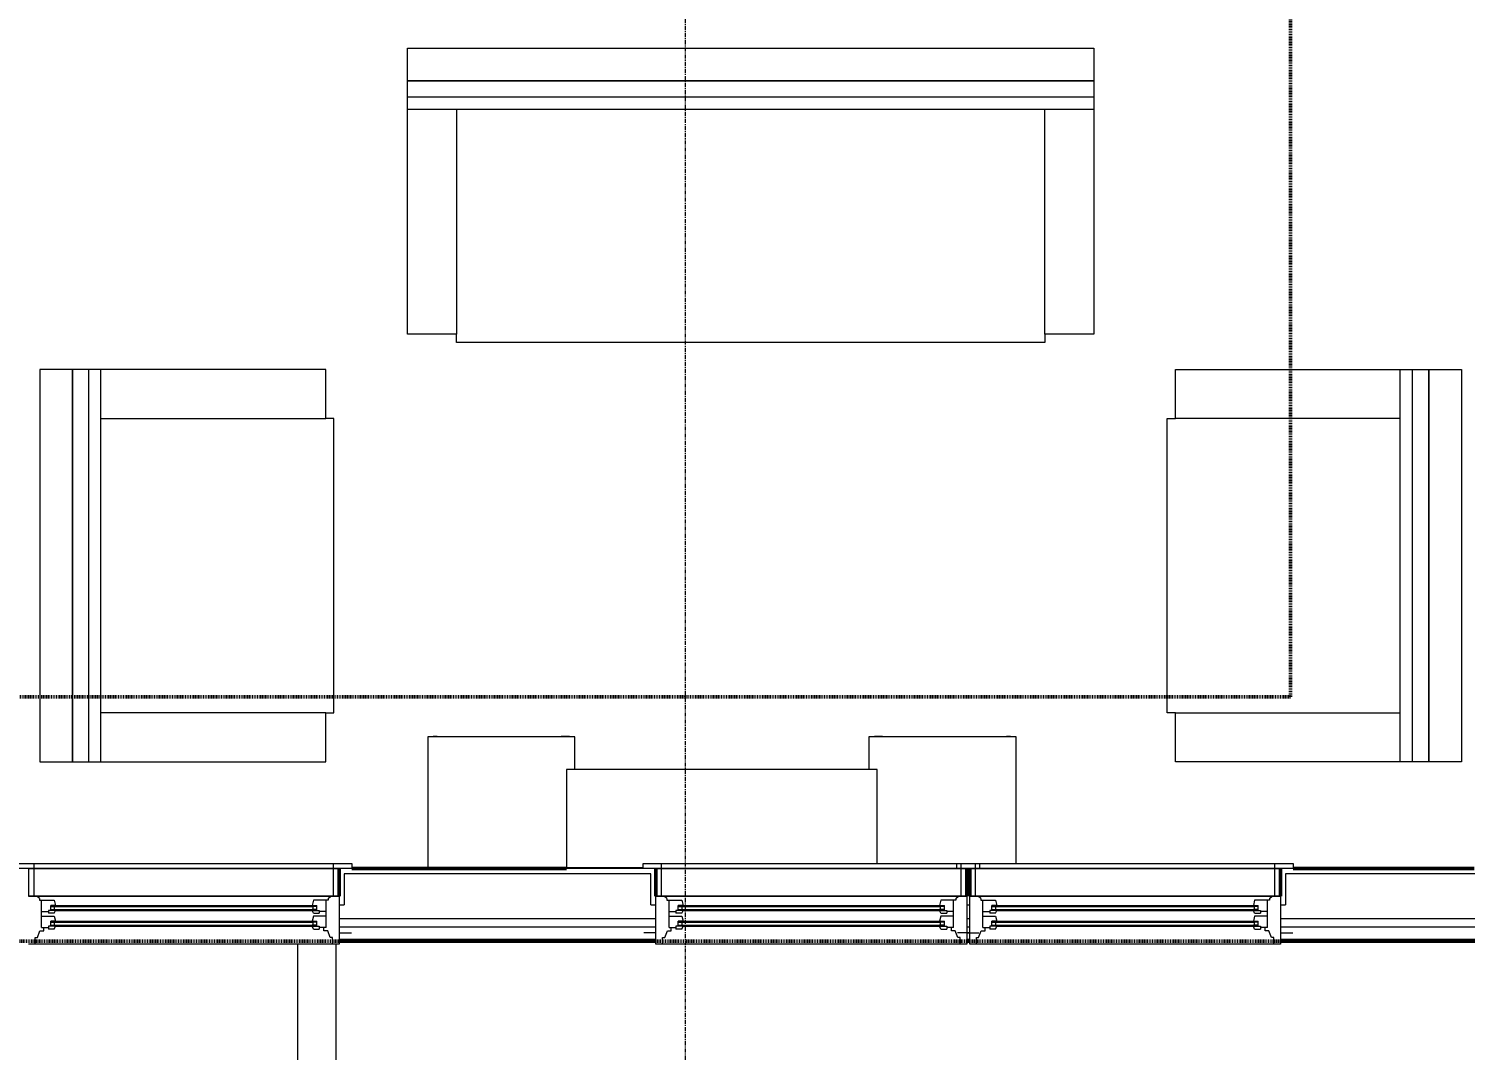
# Model space of a CAD drawing. Header units: inches. Extents: x -4217 to -1814, y 9706 to 12425.
# Drawn here: x -2253.7 to -2077.9, y 9966.8 to 10091.8 of the extents above; entities that cross this region are included whole.
import ezdxf

# ---------------------------------------------------------------- set-up
doc = ezdxf.new("R2010")
doc.units = ezdxf.units.IN
doc.header["$MEASUREMENT"] = 0
doc.linetypes.add('Dash 1_16_', pattern=[0.125, 0.0625, -0.0625])
doc.linetypes.add('Grid Line 1_2_', pattern=[0.875, 0.5, -0.125, 0.125, -0.125])
for name, color, linetype, lineweight in [('A-ANNO-DIMS', 211, 'Continuous', 9), ('A-ANNO-DIMS-96', 211, 'Continuous', 9), ('A-FLOR-HRAL-1', 7, 'Continuous', 9), ('A-GLAZ-3', 7, 'Continuous', 9), ('A-GLAZ-4', 50, 'Continuous', 20), ('A-WALL-3', 250, 'Continuous', 50), ('A-WALL-4', 10, 'Continuous', 13), ('C-PROP-LINE-2', 91, 'Dash 1_16_', 50), ('I-FURN', 30, 'Continuous', 9), ('I-FURN-1', 7, 'Continuous', 9), ('S-GRID-1', 1, 'Grid Line 1_2_', 9)]:
    doc.layers.add(name, color=color, linetype=linetype, lineweight=lineweight)
doc.styles.add('Century Gothic', font='ufonts.com_century-gothic.ttf', dxfattribs={"height": 9})
doc.dimstyles.new('OD__1_8__Tol__', dxfattribs={"dimscale": 12, "dimtxt": 9.397514, "dimasz": 1, "dimexe": 0.75, "dimexo": 0.5, "dimgap": 0.125, "dimtad": 1, "dimdec": 3, "dimrnd": 0.125, "dimzin": 3, "dimdsep": 46, "dimlunit": 4, "dimtxsty": 'Century Gothic', "dimblk1": 'OBLIQUE', "dimblk2": 'OBLIQUE', "dimsah": 1, "dimcen": 0.09, "dimdle": 0.75, "dimazin": 0, "dimtfac": 1, "dimtdec": 4, "dimtix": 1, "dimtmove": 0, "dimatfit": 3, "dimfxl": 1, "dimtvp": 1, "dimtfill": 1, "dimfrac": 2, "dimtolj": 1, "dimtzin": 0, "dimarcsym": 2})

# ---------------------------------------------------------------- blocks, each defined once
blk = doc.blocks.new('DIMBLOCK17-FLOOR PLAN - 2ND FLOOR')
at = {"layer": 'A-ANNO-DIMS-96'}
for p, q in [((-2935.52, 9982.44), (-2935.52, 9817.41)), ((-2935.52, 9826.41), (-2935.52, 9982.44)), ((-2070.67, 9978.63), (-2070.67, 9817.41)), ((-2070.67, 9826.41), (-2070.67, 9978.63)), ((-2935.52, 9826.41), (-2061.67, 9826.41))]:
    blk.add_line(p, q, dxfattribs=at)
at = {"layer": 'A-ANNO-DIMS-96', "lineweight": 50}
for p, q in [((-2935.52, 9826.41), (-2929.52, 9832.41)), ((-2070.67, 9826.41), (-2064.67, 9832.41)), ((-2935.52, 9826.41), (-2941.52, 9820.41)), ((-2070.67, 9826.41), (-2076.67, 9820.41))]:
    blk.add_line(p, q, dxfattribs=at)
at = {"layer": 'A-ANNO-DIMS-96', "color": 0, "insert": (-2533.83, 9839.44), "char_height": 9, "width": 73.7481, "attachment_point": 1, "line_spacing_factor": 0.984502, "style": 'Century Gothic', "bg_fill": 3, "box_fill_scale": 1.25, "bg_fill_color": 256, "bg_fill_true_color": 13158600, "bg_fill_transparency": 0}
blk.add_mtext('72\' - 0 7/8"', dxfattribs=at)
blk = doc.blocks.new('_Oblique')
at = {"color": 0, "linetype": 'ByBlock', "lineweight": -2}
blk.add_line((-0.5, -0.5), (0.5, 0.5), dxfattribs=at)

msp = doc.modelspace()

# ---------------------------------------------------------------- linework, layer by layer
at = {"layer": 'A-GLAZ-3'}
for p, q in [((-2255.29796, 9989.6894), (-2214.14952, 9989.6894)), ((-2178.49796, 9989.6894), (-2137.34952, 9989.6894)), ((-2140.09796, 9989.6894), (-2098.94952, 9989.6894))]:
    msp.add_line(p, q, dxfattribs=at)
at = {"layer": 'C-PROP-LINE-2'}
for q in [(-2099.26202, 10821.4894), (-3832.16202, 10010.0894)]:
    msp.add_line((-2099.26202, 10010.0894), q, dxfattribs=at)
at = {"layer": 'I-FURN'}
for p, q in [((-2123.36049, 10085.4644), (-2207.36049, 10085.4644)), ((-2207.36049, 10081.9644), (-2207.36049, 10085.4644)), ((-2207.36049, 10085.4644), (-2123.36049, 10085.4644)), ((-2123.36049, 10085.4644), (-2123.36049, 10081.9644)), ((-2123.36049, 10083.4644), (-2207.36049, 10083.4644)), ((-2207.36049, 10054.4644), (-2207.36049, 10081.9644)), ((-2123.36049, 10081.9644), (-2207.36049, 10081.9644)), ((-2201.36049, 10081.9644), (-2201.36049, 10054.4644)), ((-2129.36049, 10054.4644), (-2129.36049, 10081.9644)), ((-2123.36049, 10081.9644), (-2123.36049, 10054.4644)), ((-2201.36049, 10054.4644), (-2207.36049, 10054.4644)), ((-2201.36049, 10053.4644), (-2201.36049, 10054.4644)), ((-2129.36049, 10053.4644), (-2201.36049, 10053.4644)), ((-2129.36049, 10054.4644), (-2129.36049, 10053.4644)), ((-2123.36049, 10054.4644), (-2129.36049, 10054.4644)), ((-2248.36049, 10002.1394), (-2248.36049, 10050.1394)), ((-2248.36049, 10050.1394), (-2248.36049, 10002.1394)), ((-2244.86049, 10050.1394), (-2248.36049, 10050.1394)), ((-2246.36049, 10002.1394), (-2246.36049, 10050.1394)), ((-2217.36049, 10050.1394), (-2244.86049, 10050.1394)), ((-2244.86049, 10002.1394), (-2244.86049, 10050.1394)), ((-2217.36049, 10044.1394), (-2217.36049, 10050.1394)), ((-2113.36049, 10050.1394), (-2085.86049, 10050.1394)), ((-2113.36049, 10044.1394), (-2113.36049, 10050.1394)), ((-2085.86049, 10050.1394), (-2082.36049, 10050.1394)), ((-2085.86049, 10002.1394), (-2085.86049, 10050.1394)), ((-2084.36049, 10002.1394), (-2084.36049, 10050.1394)), ((-2082.36049, 10002.1394), (-2082.36049, 10050.1394)), ((-2082.36049, 10050.1394), (-2082.36049, 10002.1394)), ((-2244.86049, 10044.1394), (-2217.36049, 10044.1394)), ((-2216.36049, 10044.1394), (-2217.36049, 10044.1394)), ((-2216.36049, 10008.1394), (-2216.36049, 10044.1394)), ((-2114.36049, 10044.1394), (-2113.36049, 10044.1394)), ((-2114.36049, 10008.1394), (-2114.36049, 10044.1394)), ((-2085.86049, 10044.1394), (-2113.36049, 10044.1394)), ((-2217.36049, 10008.1394), (-2244.86049, 10008.1394)), ((-2217.36049, 10008.1394), (-2216.36049, 10008.1394)), ((-2217.36049, 10002.1394), (-2217.36049, 10008.1394)), ((-2113.36049, 10008.1394), (-2114.36049, 10008.1394)), ((-2113.36049, 10008.1394), (-2085.86049, 10008.1394)), ((-2113.36049, 10002.1394), (-2113.36049, 10008.1394)), ((-2248.36049, 10002.1394), (-2244.86049, 10002.1394)), ((-2244.86049, 10002.1394), (-2217.36049, 10002.1394)), ((-2085.86049, 10002.1394), (-2113.36049, 10002.1394)), ((-2082.36049, 10002.1394), (-2085.86049, 10002.1394))]:
    msp.add_line(p, q, dxfattribs=at)
at = {"layer": 'I-FURN-1'}
for p, q in [((-2207.36049, 10085.4644), (-2207.36049, 10089.4644)), ((-2207.36049, 10089.4644), (-2123.36049, 10089.4644)), ((-2123.36049, 10089.4644), (-2123.36049, 10085.4644)), ((-2252.36049, 10050.1394), (-2252.36049, 10002.1394)), ((-2248.36049, 10050.1394), (-2252.36049, 10050.1394)), ((-2082.36049, 10050.1394), (-2078.36049, 10050.1394)), ((-2078.36049, 10050.1394), (-2078.36049, 10002.1394)), ((-2186.87076, 10005.1894), (-2204.87076, 10005.1894)), ((-2203.72115, 10005.22045), (-2204.21026, 10005.22045)), ((-2203.72115, 10005.18931), (-2203.72115, 10005.22045)), ((-2187.53366, 10005.2212), (-2188.52814, 10005.2212)), ((-2188.52814, 10005.2212), (-2188.52814, 10005.18931)), ((-2187.53366, 10005.18931), (-2187.53366, 10005.2212)), ((-2186.87076, 10001.1894), (-2186.87076, 10005.1894)), ((-2132.87076, 10005.1894), (-2150.87076, 10005.1894)), ((-2150.87076, 10005.1894), (-2150.87076, 10001.1894)), ((-2150.20786, 10005.2212), (-2150.20786, 10005.18931)), ((-2149.21338, 10005.2212), (-2150.20786, 10005.2212)), ((-2149.21338, 10005.18931), (-2149.21338, 10005.2212)), ((-2133.53126, 10005.22045), (-2134.02037, 10005.22045)), ((-2134.02037, 10005.22045), (-2134.02037, 10005.18931)), ((-2132.87076, 9989.6894), (-2132.87076, 10005.1894)), ((-2252.36049, 10002.1394), (-2248.36049, 10002.1394)), ((-2078.36049, 10002.1394), (-2082.36049, 10002.1394)), ((-2149.87076, 10001.1894), (-2187.87076, 10001.1894)), ((-2149.87076, 9989.6894), (-2149.87076, 10001.1894))]:
    msp.add_line(p, q, dxfattribs=at)

# ---------------------------------------------------------------- dimensions: what is measured, and where the dimension line sits
at = {"layer": 'A-ANNO-DIMS'}
dim = msp.add_linear_dim(base=(-2070.67374, 9826.40632), p1=(-2935.52374, 9988.4394), p2=(-2070.67374, 9984.6269), dimstyle='OD__1_8__Tol__', override={"dimpost": '<>', "dimfxl": 864.858403}, dxfattribs=at)
dim.commit()
dim.dimension.update_dxf_attribs({"geometry": 'DIMBLOCK17-FLOOR PLAN - 2ND FLOOR', "text_midpoint": (-2503.09874, 9833.13133)})

# ---------------------------------------------------------------- next in the draw order: linework, layer by layer
at = {"layer": 'A-FLOR-HRAL-1'}
for p, q in [((-2220.81094, 9979.8144), (-2220.81094, 9919.3016)), ((-2216.08653, 9914.57719), (-2216.08653, 9979.8144))]:
    msp.add_line(p, q, dxfattribs=at)
at = {"layer": 'A-GLAZ-3'}
for p, q in [((-2253.04796, 9989.0644), (-2253.04796, 9989.6894)), ((-2216.39952, 9989.0644), (-2216.39952, 9989.6894)), ((-2214.14952, 9989.6894), (-2214.14952, 9989.0644)), ((-2178.49796, 9989.0644), (-2178.49796, 9989.6894)), ((-2176.24796, 9989.0644), (-2176.24796, 9989.6894)), ((-2140.09796, 9989.0644), (-2140.09796, 9989.6894)), ((-2139.59952, 9989.0644), (-2139.59952, 9989.6894)), ((-2137.84796, 9989.0644), (-2137.84796, 9989.6894)), ((-2137.34952, 9989.6894), (-2137.34952, 9989.0644)), ((-2101.19952, 9989.0644), (-2101.19952, 9989.6894)), ((-2098.94952, 9989.6894), (-2098.94952, 9989.0644)), ((-2214.14952, 9989.0644), (-2255.29796, 9989.0644)), ((-2253.67296, 9989.0644), (-2215.77452, 9989.0644)), ((-2253.67296, 9985.6894), (-2253.67296, 9989.0644)), ((-2253.04796, 9985.6894), (-2253.04796, 9989.0644)), ((-2216.39952, 9985.6894), (-2216.39952, 9989.0644)), ((-2215.77452, 9989.0644), (-2215.77452, 9985.6894)), ((-2137.34952, 9989.0644), (-2178.49796, 9989.0644)), ((-2176.87296, 9989.0644), (-2138.97452, 9989.0644)), ((-2176.87296, 9985.6894), (-2176.87296, 9989.0644)), ((-2176.24796, 9985.6894), (-2176.24796, 9989.0644)), ((-2098.94952, 9989.0644), (-2140.09796, 9989.0644)), ((-2139.59952, 9985.6894), (-2139.59952, 9989.0644)), ((-2138.97452, 9989.0644), (-2138.97452, 9985.6894)), ((-2138.47296, 9989.0644), (-2100.57452, 9989.0644)), ((-2138.47296, 9985.6894), (-2138.47296, 9989.0644)), ((-2137.84796, 9985.6894), (-2137.84796, 9989.0644)), ((-2101.19952, 9985.6894), (-2101.19952, 9989.0644)), ((-2100.57452, 9989.0644), (-2100.57452, 9985.6894)), ((-2215.77452, 9985.6894), (-2253.67296, 9985.6894)), ((-2251.01671, 9984.4394), (-2250.42296, 9984.4394)), ((-2250.54796, 9984.0644), (-2250.54796, 9984.4394)), ((-2250.42296, 9984.5644), (-2219.02452, 9984.5644)), ((-2250.42296, 9984.4394), (-2219.02452, 9984.4394)), ((-2218.43077, 9984.4394), (-2219.02452, 9984.4394)), ((-2218.89952, 9984.0644), (-2218.89952, 9984.4394)), ((-2138.97452, 9985.6894), (-2176.87296, 9985.6894)), ((-2174.21671, 9984.4394), (-2173.62296, 9984.4394)), ((-2173.74796, 9984.0644), (-2173.74796, 9984.4394)), ((-2173.62296, 9984.5644), (-2142.22452, 9984.5644)), ((-2173.62296, 9984.4394), (-2142.22452, 9984.4394)), ((-2141.63077, 9984.4394), (-2142.22452, 9984.4394)), ((-2142.09952, 9984.0644), (-2142.09952, 9984.4394)), ((-2100.57452, 9985.6894), (-2138.47296, 9985.6894)), ((-2135.81671, 9984.4394), (-2135.22296, 9984.4394)), ((-2135.34796, 9984.0644), (-2135.34796, 9984.4394)), ((-2135.22296, 9984.5644), (-2103.82452, 9984.5644)), ((-2135.22296, 9984.4394), (-2103.82452, 9984.4394)), ((-2103.23077, 9984.4394), (-2103.82452, 9984.4394)), ((-2103.69952, 9984.0644), (-2103.69952, 9984.4394)), ((-2251.01671, 9984.0644), (-2250.42296, 9984.0644)), ((-2250.42296, 9984.0644), (-2219.02452, 9984.0644)), ((-2250.42296, 9983.9394), (-2219.02452, 9983.9394)), ((-2250.42296, 9982.6269), (-2219.02452, 9982.6269)), ((-2218.43077, 9984.0644), (-2219.02452, 9984.0644)), ((-2174.21671, 9984.0644), (-2173.62296, 9984.0644)), ((-2173.62296, 9984.0644), (-2142.22452, 9984.0644)), ((-2173.62296, 9983.9394), (-2142.22452, 9983.9394)), ((-2173.62296, 9982.6269), (-2142.22452, 9982.6269)), ((-2141.63077, 9984.0644), (-2142.22452, 9984.0644)), ((-2135.81671, 9984.0644), (-2135.22296, 9984.0644)), ((-2135.22296, 9984.0644), (-2103.82452, 9984.0644)), ((-2135.22296, 9983.9394), (-2103.82452, 9983.9394)), ((-2135.22296, 9982.6269), (-2103.82452, 9982.6269)), ((-2103.23077, 9984.0644), (-2103.82452, 9984.0644)), ((-2251.01671, 9982.5019), (-2250.42296, 9982.5019)), ((-2251.01671, 9982.1269), (-2250.42296, 9982.1269)), ((-2250.54796, 9982.1269), (-2250.54796, 9982.5019)), ((-2250.42296, 9982.5019), (-2219.02452, 9982.5019)), ((-2250.42296, 9982.1269), (-2219.02452, 9982.1269)), ((-2250.42296, 9982.0019), (-2219.02452, 9982.0019)), ((-2218.43077, 9982.5019), (-2219.02452, 9982.5019)), ((-2218.43077, 9982.1269), (-2219.02452, 9982.1269)), ((-2218.89952, 9982.1269), (-2218.89952, 9982.5019)), ((-2174.21671, 9982.5019), (-2173.62296, 9982.5019)), ((-2174.21671, 9982.1269), (-2173.62296, 9982.1269)), ((-2173.74796, 9982.1269), (-2173.74796, 9982.5019)), ((-2173.62296, 9982.5019), (-2142.22452, 9982.5019)), ((-2173.62296, 9982.1269), (-2142.22452, 9982.1269)), ((-2173.62296, 9982.0019), (-2142.22452, 9982.0019)), ((-2141.63077, 9982.5019), (-2142.22452, 9982.5019)), ((-2141.63077, 9982.1269), (-2142.22452, 9982.1269)), ((-2142.09952, 9982.1269), (-2142.09952, 9982.5019)), ((-2135.81671, 9982.5019), (-2135.22296, 9982.5019)), ((-2135.81671, 9982.1269), (-2135.22296, 9982.1269)), ((-2135.34796, 9982.1269), (-2135.34796, 9982.5019)), ((-2135.22296, 9982.5019), (-2103.82452, 9982.5019)), ((-2135.22296, 9982.1269), (-2103.82452, 9982.1269)), ((-2135.22296, 9982.0019), (-2103.82452, 9982.0019)), ((-2103.23077, 9982.5019), (-2103.82452, 9982.5019)), ((-2103.23077, 9982.1269), (-2103.82452, 9982.1269)), ((-2103.69952, 9982.1269), (-2103.69952, 9982.5019))]:
    msp.add_line(p, q, dxfattribs=at)
at = {"layer": 'A-GLAZ-4'}
for p, q in [((-2253.73546, 9985.6894), (-2215.71202, 9985.6894)), ((-2252.39171, 9985.40924), (-2252.72559, 9985.6894)), ((-2252.39171, 9985.40924), (-2252.39171, 9985.1894)), ((-2252.39171, 9985.1894), (-2250.57921, 9985.1894)), ((-2252.14171, 9981.8769), (-2252.14171, 9985.1894)), ((-2251.01671, 9983.9394), (-2251.01671, 9984.5644)), ((-2250.42296, 9984.5644), (-2251.01671, 9984.5644)), ((-2250.57921, 9985.1894), (-2250.42296, 9984.5644)), ((-2218.86827, 9985.1894), (-2219.02452, 9984.5644)), ((-2219.02452, 9984.5644), (-2218.43077, 9984.5644)), ((-2217.05577, 9985.1894), (-2218.86827, 9985.1894)), ((-2218.43077, 9983.9394), (-2218.43077, 9984.5644)), ((-2217.30577, 9981.8769), (-2217.30577, 9985.1894)), ((-2217.05577, 9985.40924), (-2216.72189, 9985.6894)), ((-2217.05577, 9985.40924), (-2217.05577, 9985.1894)), ((-2215.71202, 9985.6894), (-2215.71202, 9979.8144)), ((-2176.93546, 9985.6894), (-2138.91202, 9985.6894)), ((-2176.93546, 9979.8144), (-2176.93546, 9985.6894)), ((-2175.59171, 9985.40924), (-2175.92559, 9985.6894)), ((-2175.59171, 9985.40924), (-2175.59171, 9985.1894)), ((-2175.59171, 9985.1894), (-2173.77921, 9985.1894)), ((-2175.34171, 9981.8769), (-2175.34171, 9985.1894)), ((-2174.21671, 9983.9394), (-2174.21671, 9984.5644)), ((-2173.62296, 9984.5644), (-2174.21671, 9984.5644)), ((-2173.77921, 9985.1894), (-2173.62296, 9984.5644)), ((-2142.06827, 9985.1894), (-2142.22452, 9984.5644)), ((-2142.22452, 9984.5644), (-2141.63077, 9984.5644)), ((-2140.25577, 9985.1894), (-2142.06827, 9985.1894)), ((-2141.63077, 9983.9394), (-2141.63077, 9984.5644)), ((-2140.50577, 9981.8769), (-2140.50577, 9985.1894)), ((-2140.25577, 9985.40924), (-2139.92189, 9985.6894)), ((-2140.25577, 9985.40924), (-2140.25577, 9985.1894)), ((-2138.91202, 9985.6894), (-2138.91202, 9979.8144)), ((-2138.53546, 9985.6894), (-2100.51202, 9985.6894)), ((-2138.53546, 9979.8144), (-2138.53546, 9985.6894)), ((-2137.19171, 9985.40924), (-2137.52559, 9985.6894)), ((-2137.19171, 9985.40924), (-2137.19171, 9985.1894)), ((-2137.19171, 9985.1894), (-2135.37921, 9985.1894)), ((-2136.94171, 9981.8769), (-2136.94171, 9985.1894)), ((-2135.81671, 9983.9394), (-2135.81671, 9984.5644)), ((-2135.22296, 9984.5644), (-2135.81671, 9984.5644)), ((-2135.37921, 9985.1894), (-2135.22296, 9984.5644)), ((-2103.66827, 9985.1894), (-2103.82452, 9984.5644)), ((-2103.82452, 9984.5644), (-2103.23077, 9984.5644)), ((-2101.85577, 9985.1894), (-2103.66827, 9985.1894)), ((-2103.23077, 9983.9394), (-2103.23077, 9984.5644)), ((-2102.10577, 9981.8769), (-2102.10577, 9985.1894)), ((-2101.85577, 9985.40924), (-2101.52189, 9985.6894)), ((-2101.85577, 9985.40924), (-2101.85577, 9985.1894)), ((-2100.51202, 9985.6894), (-2100.51202, 9979.8144)), ((-2252.14171, 9983.8144), (-2251.29796, 9983.8144)), ((-2252.14171, 9983.2519), (-2250.57921, 9983.2519)), ((-2251.29796, 9983.9394), (-2251.29796, 9983.59565)), ((-2250.42608, 9983.9394), (-2251.29796, 9983.9394)), ((-2250.57921, 9983.59565), (-2251.29796, 9983.59565)), ((-2251.01671, 9982.0019), (-2251.01671, 9982.6269)), ((-2250.42296, 9982.6269), (-2251.01671, 9982.6269)), ((-2250.57921, 9983.59565), (-2250.42608, 9983.9394)), ((-2250.57921, 9983.2519), (-2250.42296, 9982.6269)), ((-2218.86827, 9983.2519), (-2219.02452, 9982.6269)), ((-2219.02452, 9982.6269), (-2218.43077, 9982.6269)), ((-2218.86827, 9983.59565), (-2219.02139, 9983.9394)), ((-2219.02139, 9983.9394), (-2218.14952, 9983.9394)), ((-2218.86827, 9983.59565), (-2218.14952, 9983.59565)), ((-2217.30577, 9983.2519), (-2218.86827, 9983.2519)), ((-2218.43077, 9982.0019), (-2218.43077, 9982.6269)), ((-2218.14952, 9983.9394), (-2218.14952, 9983.59565)), ((-2217.30577, 9983.8144), (-2218.14952, 9983.8144)), ((-2175.34171, 9983.8144), (-2174.49796, 9983.8144)), ((-2175.34171, 9983.2519), (-2173.77921, 9983.2519)), ((-2174.49796, 9983.9394), (-2174.49796, 9983.59565)), ((-2173.62608, 9983.9394), (-2174.49796, 9983.9394)), ((-2173.77921, 9983.59565), (-2174.49796, 9983.59565)), ((-2174.21671, 9982.0019), (-2174.21671, 9982.6269)), ((-2173.62296, 9982.6269), (-2174.21671, 9982.6269)), ((-2173.77921, 9983.59565), (-2173.62608, 9983.9394)), ((-2173.77921, 9983.2519), (-2173.62296, 9982.6269)), ((-2142.06827, 9983.2519), (-2142.22452, 9982.6269)), ((-2142.22452, 9982.6269), (-2141.63077, 9982.6269)), ((-2142.06827, 9983.59565), (-2142.22139, 9983.9394)), ((-2142.22139, 9983.9394), (-2141.34952, 9983.9394)), ((-2142.06827, 9983.59565), (-2141.34952, 9983.59565)), ((-2140.50577, 9983.2519), (-2142.06827, 9983.2519)), ((-2141.63077, 9982.0019), (-2141.63077, 9982.6269)), ((-2141.34952, 9983.9394), (-2141.34952, 9983.59565)), ((-2140.50577, 9983.8144), (-2141.34952, 9983.8144)), ((-2136.94171, 9983.8144), (-2136.09796, 9983.8144)), ((-2136.94171, 9983.2519), (-2135.37921, 9983.2519)), ((-2136.09796, 9983.9394), (-2136.09796, 9983.59565)), ((-2135.22608, 9983.9394), (-2136.09796, 9983.9394)), ((-2135.37921, 9983.59565), (-2136.09796, 9983.59565)), ((-2135.81671, 9982.0019), (-2135.81671, 9982.6269)), ((-2135.22296, 9982.6269), (-2135.81671, 9982.6269)), ((-2135.37921, 9983.59565), (-2135.22608, 9983.9394)), ((-2135.37921, 9983.2519), (-2135.22296, 9982.6269)), ((-2103.66827, 9983.2519), (-2103.82452, 9982.6269)), ((-2103.82452, 9982.6269), (-2103.23077, 9982.6269)), ((-2103.66827, 9983.59565), (-2103.82139, 9983.9394)), ((-2103.82139, 9983.9394), (-2102.94952, 9983.9394)), ((-2103.66827, 9983.59565), (-2102.94952, 9983.59565)), ((-2102.10577, 9983.2519), (-2103.66827, 9983.2519)), ((-2103.23077, 9982.0019), (-2103.23077, 9982.6269)), ((-2102.94952, 9983.9394), (-2102.94952, 9983.59565)), ((-2102.10577, 9983.8144), (-2102.94952, 9983.8144)), ((-2252.64827, 9980.6269), (-2252.32921, 9981.4394)), ((-2252.32921, 9981.4394), (-2251.86046, 9981.4394)), ((-2252.14171, 9981.8769), (-2251.29796, 9981.8769)), ((-2251.86046, 9981.4394), (-2251.86046, 9981.8769)), ((-2251.29796, 9982.0019), (-2251.29796, 9981.65815)), ((-2250.42608, 9982.0019), (-2251.29796, 9982.0019)), ((-2250.57921, 9981.65815), (-2251.29796, 9981.65815)), ((-2250.57921, 9981.65815), (-2250.42608, 9982.0019)), ((-2218.86827, 9981.65815), (-2219.02139, 9982.0019)), ((-2219.02139, 9982.0019), (-2218.14952, 9982.0019)), ((-2218.86827, 9981.65815), (-2218.14952, 9981.65815)), ((-2218.14952, 9982.0019), (-2218.14952, 9981.65815)), ((-2217.30577, 9981.8769), (-2218.14952, 9981.8769)), ((-2217.58702, 9981.4394), (-2217.58702, 9981.8769)), ((-2217.11827, 9981.4394), (-2217.58702, 9981.4394)), ((-2216.7992, 9980.6269), (-2217.11827, 9981.4394)), ((-2215.71202, 9981.1894), (-2214.21202, 9981.1894)), ((-2176.93546, 9981.1894), (-2178.43546, 9981.1894)), ((-2175.84827, 9980.6269), (-2175.52921, 9981.4394)), ((-2175.52921, 9981.4394), (-2175.06046, 9981.4394)), ((-2175.34171, 9981.8769), (-2174.49796, 9981.8769)), ((-2175.06046, 9981.4394), (-2175.06046, 9981.8769)), ((-2174.49796, 9982.0019), (-2174.49796, 9981.65815)), ((-2173.62608, 9982.0019), (-2174.49796, 9982.0019)), ((-2173.77921, 9981.65815), (-2174.49796, 9981.65815)), ((-2173.77921, 9981.65815), (-2173.62608, 9982.0019)), ((-2142.06827, 9981.65815), (-2142.22139, 9982.0019)), ((-2142.22139, 9982.0019), (-2141.34952, 9982.0019)), ((-2142.06827, 9981.65815), (-2141.34952, 9981.65815)), ((-2141.34952, 9982.0019), (-2141.34952, 9981.65815)), ((-2140.50577, 9981.8769), (-2141.34952, 9981.8769)), ((-2140.78702, 9981.4394), (-2140.78702, 9981.8769)), ((-2140.31827, 9981.4394), (-2140.78702, 9981.4394)), ((-2139.9992, 9980.6269), (-2140.31827, 9981.4394)), ((-2138.53546, 9981.1894), (-2140.03546, 9981.1894)), ((-2138.91202, 9981.1894), (-2137.41202, 9981.1894)), ((-2137.44827, 9980.6269), (-2137.12921, 9981.4394)), ((-2137.12921, 9981.4394), (-2136.66046, 9981.4394)), ((-2136.94171, 9981.8769), (-2136.09796, 9981.8769)), ((-2136.66046, 9981.4394), (-2136.66046, 9981.8769)), ((-2136.09796, 9982.0019), (-2136.09796, 9981.65815)), ((-2135.22608, 9982.0019), (-2136.09796, 9982.0019)), ((-2135.37921, 9981.65815), (-2136.09796, 9981.65815)), ((-2135.37921, 9981.65815), (-2135.22608, 9982.0019)), ((-2103.66827, 9981.65815), (-2103.82139, 9982.0019)), ((-2103.82139, 9982.0019), (-2102.94952, 9982.0019)), ((-2103.66827, 9981.65815), (-2102.94952, 9981.65815)), ((-2102.94952, 9982.0019), (-2102.94952, 9981.65815)), ((-2102.10577, 9981.8769), (-2102.94952, 9981.8769)), ((-2102.38702, 9981.4394), (-2102.38702, 9981.8769)), ((-2101.91827, 9981.4394), (-2102.38702, 9981.4394)), ((-2101.5992, 9980.6269), (-2101.91827, 9981.4394)), ((-2100.51202, 9981.1894), (-2099.01202, 9981.1894)), ((-2215.71202, 9979.8144), (-2253.73546, 9979.8144)), ((-2252.92296, 9980.6269), (-2252.64827, 9980.6269)), ((-2252.92296, 9979.8144), (-2252.92296, 9980.6269)), ((-2216.52452, 9980.6269), (-2216.7992, 9980.6269)), ((-2216.52452, 9979.8144), (-2216.52452, 9980.6269)), ((-2138.91202, 9979.8144), (-2176.93546, 9979.8144)), ((-2176.12296, 9980.6269), (-2175.84827, 9980.6269)), ((-2176.12296, 9979.8144), (-2176.12296, 9980.6269)), ((-2139.72452, 9980.6269), (-2139.9992, 9980.6269)), ((-2139.72452, 9979.8144), (-2139.72452, 9980.6269)), ((-2100.51202, 9979.8144), (-2138.53546, 9979.8144)), ((-2137.72296, 9980.6269), (-2137.44827, 9980.6269)), ((-2137.72296, 9979.8144), (-2137.72296, 9980.6269)), ((-2101.32452, 9980.6269), (-2101.5992, 9980.6269)), ((-2101.32452, 9979.8144), (-2101.32452, 9980.6269))]:
    msp.add_line(p, q, dxfattribs=at)
at = {"layer": 'A-WALL-3'}
for p, q in [((-2215.71202, 9989.0644), (-2215.71202, 9985.6894)), ((-2187.87076, 9989.0644), (-2214.14952, 9989.0644)), ((-2176.93546, 9985.6894), (-2176.93546, 9989.0644)), ((-2138.91202, 9989.0644), (-2138.91202, 9985.6894)), ((-2138.53546, 9985.6894), (-2138.53546, 9989.0644)), ((-2100.51202, 9989.0644), (-2100.51202, 9985.6894)), ((-2076.79874, 9989.0644), (-2098.94952, 9989.0644)), ((-2215.71202, 9980.1894), (-2176.93546, 9980.1894)), ((-2138.91202, 9980.1894), (-2138.53546, 9980.1894)), ((-2100.51202, 9980.1894), (-2067.92374, 9980.1894))]:
    msp.add_line(p, q, dxfattribs=at)
at = {"layer": 'A-WALL-4'}
for p, q in [((-2215.08702, 9988.4394), (-2215.08702, 9984.6269)), ((-2177.56046, 9988.4394), (-2215.08702, 9988.4394)), ((-2177.56046, 9984.6269), (-2177.56046, 9988.4394)), ((-2099.88702, 9988.4394), (-2099.88702, 9984.6269)), ((-2076.17374, 9988.4394), (-2099.88702, 9988.4394)), ((-2215.71202, 9984.6269), (-2215.08702, 9984.6269)), ((-2177.56046, 9984.6269), (-2176.93546, 9984.6269)), ((-2138.91202, 9984.6269), (-2138.53546, 9984.6269)), ((-2100.51202, 9984.6269), (-2099.88702, 9984.6269)), ((-2215.71202, 9982.9394), (-2176.93546, 9982.9394)), ((-2138.91202, 9982.9394), (-2138.53546, 9982.9394)), ((-2100.51202, 9982.9394), (-2070.67374, 9982.9394)), ((-2215.71202, 9981.9394), (-2176.93546, 9981.9394)), ((-2138.91202, 9981.9394), (-2138.53546, 9981.9394)), ((-2100.51202, 9981.9394), (-2069.67374, 9981.9394)), ((-2215.71202, 9980.4394), (-2176.93546, 9980.4394)), ((-2138.91202, 9980.4394), (-2138.53546, 9980.4394)), ((-2100.51202, 9980.4394), (-2068.17374, 9980.4394))]:
    msp.add_line(p, q, dxfattribs=at)
at = {"layer": 'C-PROP-LINE-2'}
msp.add_line((-2067.92374, 9980.1894), (-2523.72374, 9980.1894), dxfattribs=at)
at = {"layer": 'I-FURN-1'}
for p, q in [((-2204.87076, 10005.1894), (-2204.87076, 9989.1894)), ((-2187.87076, 10001.1894), (-2187.87076, 9989.1894)), ((-2204.87076, 9989.1894), (-2187.87076, 9989.1894)), ((-2204.87076, 9989.0644), (-2204.87076, 9989.1894)), ((-2204.87076, 9989.1894), (-2187.87076, 9989.1894)), ((-2187.87076, 9989.1894), (-2178.49796, 9989.1894)), ((-2187.87076, 9989.0644), (-2187.87076, 9989.1894)), ((-2187.87076, 9989.1894), (-2178.49796, 9989.1894)), ((-2178.49796, 9989.0644), (-2187.87076, 9989.0644))]:
    msp.add_line(p, q, dxfattribs=at)
at = {"layer": 'S-GRID-1'}
msp.add_line((-2173.32374, 9836.17969), (-2173.32374, 12376.79045), dxfattribs=at)

doc.saveas('drawing.dxf')
